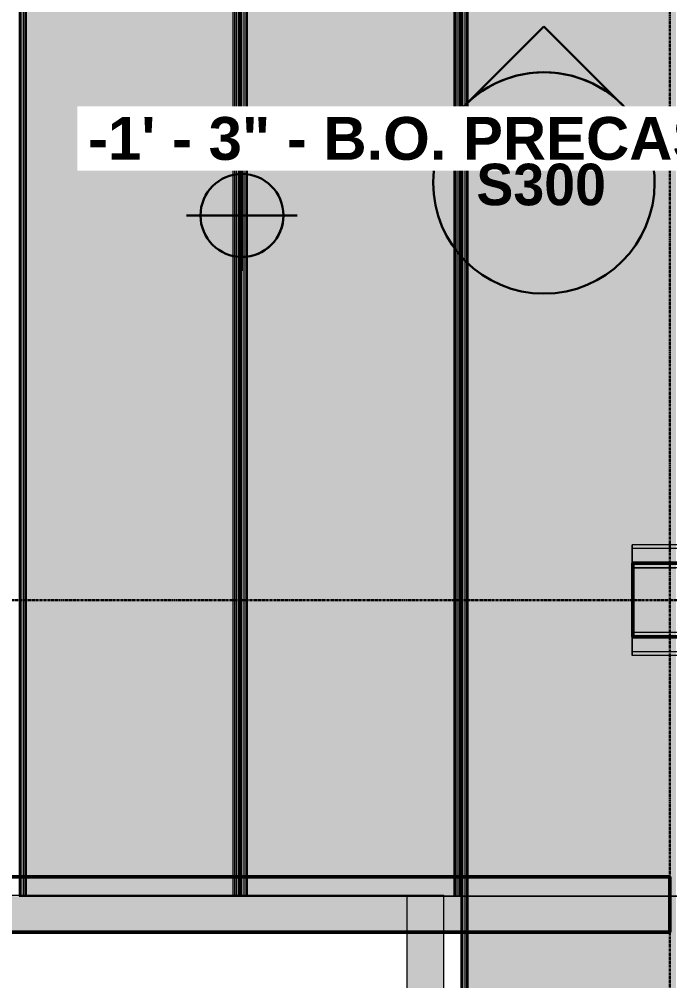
# Model space of a CAD drawing. Header units: inches. Extents: x -4126 to 627, y 9773 to 12338.
# Drawn here: x -3295.4 to -3154.3, y 11764.7 to 11973.1 of the extents above; entities that cross this region are included whole.
import ezdxf

# ---------------------------------------------------------------- set-up
doc = ezdxf.new("R2010")
doc.units = ezdxf.units.IN
doc.header["$MEASUREMENT"] = 0
doc.linetypes.add('Grid Line 1_2_', pattern=[0.8749999999999999, 0.4999999999999999, -0.125, 0.125, -0.125])
for name, color, linetype, lineweight in [('A-WALL', 113, 'Continuous', 13), ('G-ANNO-DIMS', 111, 'Continuous', 9), ('G-ANNO-SYMB', 111, 'Continuous', 30), ('S-BEAM', 12, 'Continuous', 9), ('S-COLS', 52, 'Continuous', 9), ('S-FNDN', 32, 'Continuous', 13), ('S-GRID', 1, 'Continuous', 9)]:
    doc.layers.add(name, color=color, linetype=linetype, lineweight=lineweight)
doc.styles.add('Arial_B', font='arialbd.ttf', dxfattribs={"height": 9.285714285714281})
doc.styles.add('Century Gothic_B', font='', dxfattribs={"height": 8.999999999999991})
doc.styles.get('Century Gothic_B').set_extended_font_data('Century Gothic', bold=True)

# ---------------------------------------------------------------- blocks, each defined once
blk = doc.blocks.new('034100 - Precast Structural Concrete - Column - Corbels - 16_x16_-1875306-FRAMING PLAN - 1ST FLOOR')
at = {"layer": 'S-COLS'}
for p, q in [((-8.905511811023567, 8.984251968503942), (-8.984251968503944, 8.984251968503912)), ((-8.984251968503944, 8.984251968503912), (-8.984251968503944, -7.015748031496063)), ((6.937007874015715, 8.984251968503942), (-8.905511811023567, 8.984251968503942)), ((7.01574803149605, 8.984251968503912), (6.937007874015715, 8.984251968503942)), ((7.01574803149605, -7.015748031496063), (7.01574803149605, 8.984251968503912)), ((-8.984251968503944, -7.015748031496063), (-8.905511811023569, -7.015748031496052)), ((-8.905511811023569, -7.015748031496052), (6.937007874015714, -7.015748031496052)), ((6.937007874015715, -7.015748031496052), (7.01574803149605, -7.015748031496063))]:
    blk.add_line(p, q, dxfattribs=at)
at = {"layer": 'S-COLS', "lineweight": 50}
for p, q in [((-8.984251968503944, -7.015748031496063), (-8.984251968503944, 8.984251968503912)), ((-8.984251968503944, 8.984251968503912), (-8.905511811023567, 8.984251968503942)), ((-8.905511811023567, 8.984251968503942), (6.937007874015715, 8.984251968503942)), ((6.937007874015715, 8.984251968503942), (7.01574803149605, 8.984251968503912)), ((7.01574803149605, 8.984251968503912), (7.01574803149605, -7.015748031496063)), ((-8.905511811023569, -7.015748031496052), (-8.984251968503944, -7.015748031496063)), ((6.937007874015715, -7.015748031496052), (-8.905511811023567, -7.015748031496052)), ((7.01574803149605, -7.015748031496063), (6.937007874015715, -7.015748031496052))]:
    blk.add_line(p, q, dxfattribs=at)
blk = doc.blocks.new('034100 - Precast Structural Concrete - Inverted Tee - IT 24IT32 _11_F _ 11_B SHELF_-1982210-FRAMING PLAN - 1ST FLOOR')
at = {"layer": 'S-BEAM'}
for p, q in [((-167.6833665034083, 6.999999999999902), (-167.6833665034083, 11.9999999999999)), ((-167.6833665034083, 11.9999999999999), (-167.6833665034083, 11.2125984251967)), ((167.5590551181102, 11.9999999999999), (-167.6833665034083, 11.9999999999999)), ((167.5590551181102, 11.9999999999999), (-167.6833665034083, 11.9999999999999)), ((-167.6833665034083, 11.2125984251967), (-167.6833665034083, -11.21259842519694)), ((167.5590551181102, 11.2125984251967), (-167.6833665034083, 11.2125984251967)), ((-167.6833665034083, -7.000000000000107), (-167.6833665034083, 6.999999999999902)), ((-167.6833665034083, 6.999999999999902), (-167.557234432807, 6.999999999999902)), ((-167.557234432807, 6.999999999999902), (-167.6833665034083, 6.999999999999902)), ((-167.557234432807, 6.999999999999902), (-158.2038879761463, 6.999999999999902)), ((-151.5670769524918, 6.999999999999902), (-167.557234432807, 6.999999999999902)), ((-167.6833665034083, -12.00000000000011), (-167.6833665034083, -7.000000000000107)), ((-167.5621556926492, -7.000000000000107), (-167.6833665034083, -7.000000000000107)), ((-167.5621556926492, -7.000000000000107), (-167.6833665034083, -7.000000000000107)), ((-167.4883367950113, -7.000000000000107), (-167.5621556926492, -7.000000000000107)), ((-167.4883367950113, -7.000000000000107), (-167.5621556926492, -7.000000000000107)), ((-151.6408958501295, -7.000000000000107), (-167.4834155351689, -7.000000000000107)), ((-158.2038879761461, -7.000000000000107), (-167.4834155351689, -7.000000000000107)), ((-167.6833665034083, -11.21259842519694), (-167.6833665034083, -12.00000000000011)), ((167.5590551181102, -11.21259842519694), (-167.6833665034083, -11.21259842519694)), ((167.5590551181102, -12.00000000000011), (-167.6833665034083, -12.00000000000011)), ((167.5590551181102, -12.00000000000011), (-167.6833665034083, -12.00000000000011))]:
    blk.add_line(p, q, dxfattribs=at)
blk = doc.blocks.new('034100 - Precast Structural Concrete - Solid Plank - 12_-V15-FRAMING PLAN - 1ST FLOOR')
at = {"layer": 'S-BEAM'}
for p, q in [((4.000000000001621, 23.94094488189053), (294.0000000000099, 23.94094488189053)), ((294.0000000000099, 23.94094488189053), (298.0000000000124, 23.94094488189053)), ((298.0000000000124, 23.94094488189053), (298.1999999999363, 23.94094488189053)), ((298.1999999999363, 23.89961165502787), (298.1999999999363, 23.94094488189053))]:
    blk.add_line(p, q, dxfattribs=at)
blk = doc.blocks.new('034100 - Precast Structural Concrete - Solid Plank - 12_-V16-FRAMING PLAN - 1ST FLOOR')
at = {"layer": 'S-BEAM', "transparency": 33554483}
h = blk.add_hatch(color=256, dxfattribs=at)
h.paths.add_polyline_path([(297.9999999999966, 23.52425619278898), (297.9999999999966, 23.89961165502245), (293.9999999999967, 23.89961165502245), (293.9999999999967, 23.52425619278898)], flags=0)
h.paths.add_polyline_path([(3.999999999995509, 23.89961165502399), (0.1249999999978399, 23.89961165502416), (0.1249999999978399, 23.52425619279068), (3.999999999995509, 23.52425619279051)], flags=0)
for points in [[(293.9999999999967, 23.89961165502245), (3.999999999995509, 23.89961165502399), (3.999999999995509, 23.52425619279051), (293.9999999999967, 23.52425619278898)], [(293.9999999999967, 23.09448818897266), (3.999999999995509, 23.09448818897419), (3.999999999995509, 22.70078740157407), (293.9999999999967, 22.70078740157254)], [(297.9999999999966, 23.89961165502245), (297.9999999999966, 23.94094488188517), (293.9999999999967, 23.89961165502245)], [(297.9999999999966, 22.70078740157254), (297.9999999999966, 23.09448818897266), (293.9999999999967, 23.09448818897266), (293.9999999999967, 22.70078740157254)], [(298.1999999999269, 23.89961165502245), (297.9999999999966, 23.89961165502245), (297.9999999999966, 23.52425619278898), (298.1999999999269, 23.52425619278898)], [(298.1999999999271, 22.70078740157254), (298.1999999999271, 23.09448818897266), (297.9999999999966, 23.09448818897266), (297.9999999999966, 22.70078740157254)], [(293.9999999999964, -22.70078740157816), (3.999999999995168, -22.70078740157663), (3.999999999995168, -23.0944881889834), (293.9999999999964, -23.09448818898494)], [(297.9999999999963, -22.70078740157816), (293.9999999999964, -22.70078740157816), (293.9999999999964, -23.09448818898494), (297.9999999999963, -23.09448818898494)], [(298.1999999999267, -23.09448818898494), (298.1999999999267, -22.70078740157816), (297.9999999999963, -22.70078740157816), (297.9999999999963, -23.09448818898494)], [(293.9999999999964, -23.5242561927987), (3.999999999995168, -23.52425619279716), (3.999999999995168, -23.89961165503336), (293.9999999999964, -23.8996116550349)], [(293.9999999999964, -23.94094488189625), (293.9999999999964, -23.8996116550349), (136.0959149829532, -23.9409448818954)], [(298.1999999999267, -23.5242561927987), (297.9999999999963, -23.5242561927987), (297.9999999999963, -23.8996116550349), (298.1999999999267, -23.8996116550349)]]:
    blk.add_hatch(color=256, dxfattribs=at).paths.add_polyline_path(points, flags=0)
h = blk.add_hatch(color=256, dxfattribs=at)
h.paths.add_polyline_path([(293.9999999999967, 23.09448818897266), (293.9999999999967, 23.52425619278898), (3.999999999995509, 23.52425619279051), (3.999999999995509, 23.09448818897419), (222.2068617944019, 23.09448818897317)], flags=0)
h.paths.add_polyline_path([(293.9999999999964, -23.09448818898494), (3.999999999995168, -23.0944881889834), (3.999999999995168, -23.52425619279716), (293.9999999999964, -23.5242561927987)], flags=0)
h.paths.add_polyline_path([(293.9999999999964, -22.70078740157816), (293.9999999999967, 22.70078740157254), (3.999999999995509, 22.70078740157407), (3.999999999995168, -22.70078740157663), (136.0959149829532, -22.70078740157731)], flags=0)
h = blk.add_hatch(color=256, dxfattribs=at)
h.paths.add_polyline_path([(297.9999999999966, 23.09448818897266), (297.9999999999966, 23.52425619278898), (293.9999999999967, 23.52425619278898), (293.9999999999967, 23.09448818897266)], flags=0)
h.paths.add_polyline_path([(297.9999999999963, -23.09448818898494), (293.9999999999964, -23.09448818898494), (293.9999999999964, -23.5242561927987), (297.9999999999963, -23.5242561927987)], flags=0)
h.paths.add_polyline_path([(297.9999999999963, -22.70078740157816), (297.9999999999966, 22.70078740157254), (293.9999999999967, 22.70078740157254), (293.9999999999964, -22.70078740157816)], flags=0)
h = blk.add_hatch(color=256, dxfattribs=at)
h.paths.add_polyline_path([(298.1999999999269, 9.853278904760542), (298.1999999999271, 22.70078740157254), (297.9999999999966, 22.70078740157254), (297.9999999999965, 9.853278904760542)], flags=0)
h.paths.add_polyline_path([(298.1999999999271, 23.52425619278898), (297.9999999999966, 23.52425619278898), (297.9999999999966, 23.09448818897266), (298.1999999999271, 23.09448818897266)], flags=0)
h = blk.add_hatch(color=256, dxfattribs=at)
h.paths.add_polyline_path([(297.9999999999963, -23.5242561927987), (293.9999999999964, -23.5242561927987), (293.9999999999964, -23.8996116550349), (297.9999999999963, -23.8996116550349)], flags=0)
h.paths.add_polyline_path([(3.999999999995168, -23.52425619279716), (0.1249999999974989, -23.52425619279699), (0.1249999999974989, -23.89961165503319), (3.999999999995168, -23.89961165503336)], flags=0)
at = {"layer": 'S-BEAM'}
for p, q in [((4.000000000001141, 23.94094488189053), (294.0000000000105, 23.94094488189053)), ((4.000000000001083, 23.89961165502816), (294.0000000000105, 23.89961165502788)), ((4.000000000001125, 23.76377952756019), (294.0000000000105, 23.76377952756019)), ((4.000000000001125, 23.76377952755978), (294.0000000000105, 23.76377952756018)), ((4.000000000001265, 23.52425619279437), (294.0000000000105, 23.52425619279274)), ((4.000000000001349, 23.0944881889779), (294.0000000000105, 23.0944881889779)), ((4.000000000001349, 23.09448818897663), (294.0000000000105, 23.09448818897788)), ((294.0000000000105, 23.94094488189053), (298.0000000000132, 23.94094488189053)), ((294.0000000000105, 23.89961165502788), (298.0000000000132, 23.89961165502787)), ((294.0000000000105, 23.76377952756019), (298.0000000000132, 23.76377952756019)), ((294.0000000000105, 23.76377952756018), (298.0000000000132, 23.76377952756019)), ((294.0000000000105, 23.52425619279274), (298.1999999999363, 23.52425619279272)), ((294.0000000000105, 23.0944881889779), (298.0000000000132, 23.0944881889779)), ((294.0000000000105, 23.09448818897788), (298.0000000000132, 23.0944881889779)), ((298.0000000000132, 23.94094488189053), (298.1999999999363, 23.94094488189053)), ((298.0000000000132, 23.89961165502787), (298.1999999999363, 23.89961165502787)), ((298.0000000000132, 23.76377952756019), (298.1999999999363, 23.76377952756019)), ((298.0000000000132, 23.76377952756019), (298.1999999999363, 23.76377952756019)), ((298.0000000000132, 23.0944881889779), (298.1999999999363, 23.0944881889779)), ((298.0000000000132, 23.0944881889779), (298.1999999999363, 23.0944881889779)), ((298.1999999999363, 23.89961165502787), (298.1999999999363, 23.94094488189053)), ((298.1999999999363, 23.52425619279272), (298.1999999999363, 23.89961165502787)), ((298.1999999999363, 23.89961165502623), (298.1999999999363, 23.76377952756019)), ((298.1999999999363, 23.76377952756019), (298.1999999999363, 23.52425619279277)), ((298.1999999999363, -23.52425619279333), (298.1999999999363, 23.52425619279272)), ((298.1999999999363, 23.52425619279277), (298.1999999999364, 22.7007874015763)), ((298.1999999999364, 22.7007874015763), (298.1999999999364, 23.0944881889779)), ((298.1999999999364, 23.0944881889779), (298.1999999999364, 22.70078740157633)), ((4.000000000001349, 22.70078740157798), (294.0000000000105, 22.70078740157632)), ((4.000000000001332, 22.4015748031509), (294.0000000000105, 22.4015748031509)), ((294.0000000000105, 22.70078740157632), (298.0000000000132, 22.7007874015763)), ((294.0000000000105, 22.4015748031509), (298.0000000000132, 22.4015748031509)), ((298.0000000000132, 22.7007874015763), (298.1999999999363, 22.7007874015763)), ((298.0000000000132, 22.4015748031509), (298.1999999999363, 22.4015748031509)), ((298.1999999999364, 22.70078740157633), (298.1999999999364, 22.4015748031509)), ((298.1999999999364, 22.4015748031509), (298.1999999999364, -22.4015748031509)), ((4.000000000001167, -22.40157480314963), (294.0000000000098, -22.40157480315088)), ((4.0000000000012, -22.7007874015757), (294.0000000000098, -22.7007874015761)), ((294.0000000000098, -22.40157480315088), (298.0000000000124, -22.4015748031509)), ((294.0000000000098, -22.7007874015761), (298.0000000000124, -22.7007874015761)), ((298.0000000000124, -22.4015748031509), (298.1999999999363, -22.4015748031509)), ((298.0000000000124, -22.7007874015761), (298.1999999999363, -22.7007874015761)), ((298.1999999999364, -22.4015748031509), (298.1999999999364, -22.70078740157442)), ((298.1999999999364, -22.70078740157442), (298.1999999999364, -23.09448818897777)), ((298.1999999999364, -23.09448818897777), (298.1999999999364, -22.7007874015761)), ((298.1999999999364, -22.7007874015761), (298.1999999999363, -23.52425619279167)), ((4.000000000001349, -23.09448818897777), (294.0000000000098, -23.09448818897777)), ((4.000000000001349, -23.09448818897945), (294.0000000000098, -23.09448818897779)), ((294.0000000000098, -23.52425619279333), (4.000000000001392, -23.52425619279333)), ((294.0000000000098, -23.76377952756006), (4.000000000001264, -23.76377952756006)), ((4.000000000001291, -23.76377952756006), (294.0000000000098, -23.76377952756006)), ((4.000000000001397, -23.89961165502951), (294.0000000000098, -23.89961165502787)), ((4.000000000001307, -23.94094488189078), (294.0000000000098, -23.94094488189049)), ((294.0000000000098, -23.09448818897777), (298.0000000000124, -23.09448818897777)), ((294.0000000000098, -23.09448818897779), (298.0000000000124, -23.09448818897777)), ((298.1999999999363, -23.52425619279333), (294.0000000000098, -23.52425619279333)), ((298.0000000000123, -23.76377952756006), (294.0000000000098, -23.76377952756006)), ((294.0000000000098, -23.76377952756006), (298.0000000000123, -23.76377952756006)), ((294.0000000000098, -23.89961165502787), (298.0000000000123, -23.89961165502785)), ((294.0000000000098, -23.94094488189049), (298.0000000000123, -23.94094488189048)), ((298.0000000000124, -23.09448818897777), (298.1999999999363, -23.09448818897777)), ((298.0000000000124, -23.09448818897777), (298.1999999999363, -23.09448818897777)), ((298.1999999999363, -23.76377952756006), (298.0000000000123, -23.76377952756006)), ((298.0000000000123, -23.76377952756006), (298.1999999999363, -23.76377952756006)), ((298.0000000000123, -23.89961165502785), (298.1999999999363, -23.89961165502785)), ((298.0000000000123, -23.94094488189048), (298.1999999999363, -23.94094488189048)), ((298.1999999999363, -23.52425619279343), (298.1999999999363, -23.76377952756006)), ((298.1999999999363, -23.89961165502785), (298.1999999999363, -23.52425619279333)), ((298.1999999999363, -23.76377952756006), (298.1999999999363, -23.89961165502748)), ((298.1999999999363, -23.94094488189048), (298.1999999999363, -23.89961165502785))]:
    blk.add_line(p, q, dxfattribs=at)
blk = doc.blocks.new('034100 - Precast Structural Concrete - Solid Plank - 12_-V17-FRAMING PLAN - 1ST FLOOR')
at = {"layer": 'S-BEAM', "transparency": 33554483}
h = blk.add_hatch(color=256, dxfattribs=at)
h.paths.add_polyline_path([(298.1999999999269, 23.52425619278898), (298.1999999999269, 23.89961165502245), (293.9999999999969, 23.89961165502245), (293.9999999999969, 23.52425619278898)], flags=0)
h.paths.add_polyline_path([(3.999999999995679, 23.89961165502399), (0.1249999999980105, 23.89961165502416), (0.1249999999980105, 23.52425619279068), (3.999999999995679, 23.52425619279051)], flags=0)
for points in [[(293.9999999999969, 23.52425619278898), (293.9999999999969, 23.89961165502245), (3.999999999995679, 23.89961165502399), (3.999999999995679, 23.52425619279051), (222.2068617944021, 23.52425619278949)], [(293.9999999999969, 23.09448818897249), (3.999999999995679, 23.09448818897402), (3.999999999995679, 22.70078740157407), (293.9999999999969, 22.70078740157254)], [(293.9999999999969, 23.89961165502245), (293.9999999999969, 23.94094488188517), (222.2068617944021, 23.89961165502296)], [(298.1999999999269, 23.89961165502245), (298.1999999999269, 23.94094488188517), (293.9999999999969, 23.89961165502245)], [(298.1999999999272, 23.09448818897249), (293.9999999999969, 23.09448818897249), (293.9999999999969, 22.70078740157254), (298.1999999999272, 22.70078740157254)], [(293.9999999999967, -22.70078740157834), (3.999999999995509, -22.7007874015768), (3.999999999995509, -23.0944881889834), (293.9999999999967, -23.09448818898494)], [(297.9999999999966, -22.70078740157834), (293.9999999999967, -22.70078740157834), (293.9999999999967, -23.09448818898494), (297.9999999999966, -23.09448818898494)], [(298.1999999999271, -23.09448818898494), (298.1999999999271, -22.70078740157834), (297.9999999999966, -22.70078740157834), (297.9999999999966, -23.09448818898494)], [(293.9999999999967, -23.52425619279887), (3.999999999995509, -23.52425619279733), (3.999999999995509, -23.89961165503354), (293.9999999999967, -23.89961165503507)], [(298.1999999999271, -23.52425619279887), (297.9999999999966, -23.52425619279887), (297.9999999999966, -23.89961165503507), (298.1999999999271, -23.89961165503507)]]:
    blk.add_hatch(color=256, dxfattribs=at).paths.add_polyline_path(points, flags=0)
h = blk.add_hatch(color=256, dxfattribs=at)
h.paths.add_polyline_path([(293.9999999999967, -23.09448818898494), (3.999999999995509, -23.0944881889834), (3.999999999995509, -23.52425619279733), (293.9999999999967, -23.52425619279887)], flags=0)
h.paths.add_polyline_path([(293.9999999999967, -22.70078740157834), (293.9999999999969, 22.70078740157254), (3.999999999995679, 22.70078740157407), (3.999999999995509, -22.7007874015768), (222.2068617944019, -22.70078740157782)], flags=0)
h.paths.add_polyline_path([(293.9999999999969, 23.09448818897249), (293.9999999999969, 23.52425619278898), (3.999999999995679, 23.52425619279051), (3.999999999995679, 23.09448818897402), (222.2068617944021, 23.094488188973)], flags=0)
h = blk.add_hatch(color=256, dxfattribs=at)
h.paths.add_polyline_path([(298.1999999999272, 23.52425619278898), (293.9999999999969, 23.52425619278898), (293.9999999999969, 23.09448818897249), (298.1999999999272, 23.09448818897249)], flags=0)
h.paths.add_polyline_path([(298.1999999999272, 22.70078740157254), (293.9999999999969, 22.70078740157254), (293.9999999999967, -22.70078740157834), (297.9999999999966, -22.70078740157834), (297.9999999999968, 20.22440944884891), (298.1999999999272, 20.22440944884891)], flags=0)
h.paths.add_polyline_path([(297.9999999999966, -23.52425619279887), (297.9999999999966, -23.09448818898494), (293.9999999999967, -23.09448818898494), (293.9999999999967, -23.52425619279887)], flags=0)
h = blk.add_hatch(color=256, dxfattribs=at)
h.paths.add_polyline_path([(297.9999999999966, -23.52425619279887), (293.9999999999967, -23.52425619279887), (293.9999999999967, -23.89961165503507), (297.9999999999966, -23.89961165503507)], flags=0)
h.paths.add_polyline_path([(3.999999999995509, -23.52425619279733), (0.1249999999978399, -23.52425619279716), (0.1249999999978399, -23.89961165503336), (3.999999999995509, -23.89961165503354)], flags=0)
at = {"layer": 'S-BEAM'}
for p, q in [((4.00000000000081, 23.94094488189053), (294.0000000000109, 23.94094488189053)), ((4.000000000000784, 23.89961165502816), (294.0000000000109, 23.89961165502788)), ((4.000000000000827, 23.76377952756019), (294.0000000000109, 23.76377952756019)), ((4.000000000000827, 23.76377952755978), (294.0000000000109, 23.76377952756018)), ((4.000000000000784, 23.52425619279437), (294.0000000000109, 23.52425619279274)), ((4.000000000000852, 23.0944881889779), (294.0000000000108, 23.0944881889779)), ((4.000000000000852, 23.09448818897663), (294.0000000000108, 23.09448818897788)), ((294.0000000000109, 23.94094488189053), (298.1999999999363, 23.94094488189053)), ((294.0000000000109, 23.89961165502788), (298.1999999999363, 23.89961165502787)), ((294.0000000000109, 23.76377952756019), (298.1999999999363, 23.76377952756019)), ((294.0000000000109, 23.76377952756018), (298.1999999999363, 23.76377952756019)), ((294.0000000000109, 23.52425619279274), (298.1999999999363, 23.52425619279272)), ((294.0000000000108, 23.0944881889779), (298.1999999999363, 23.0944881889779)), ((294.0000000000108, 23.09448818897788), (298.1999999999363, 23.0944881889779)), ((298.1999999999363, 23.89961165502787), (298.1999999999363, 23.94094488189053)), ((298.1999999999363, 23.52425619279272), (298.1999999999363, 23.89961165502787)), ((298.1999999999363, 23.89961165502623), (298.1999999999363, 23.76377952756019)), ((298.1999999999363, 23.76377952756019), (298.1999999999363, 23.52425619279277)), ((298.1999999999363, -23.52425619279333), (298.1999999999363, 23.52425619279272)), ((298.1999999999363, 23.52425619279277), (298.1999999999364, 22.7007874015763)), ((298.1999999999364, 22.7007874015763), (298.1999999999364, 23.0944881889779)), ((298.1999999999364, 23.0944881889779), (298.1999999999364, 22.70078740157633)), ((4.000000000000869, 22.70078740157798), (294.0000000000108, 22.70078740157632)), ((4.000000000000869, 22.4015748031509), (294.0000000000108, 22.4015748031509)), ((294.0000000000108, 22.70078740157632), (298.1999999999363, 22.7007874015763)), ((294.0000000000108, 22.4015748031509), (298.1999999999363, 22.4015748031509)), ((298.1999999999364, 22.70078740157633), (298.1999999999364, 22.4015748031509)), ((298.1999999999364, 22.4015748031509), (298.1999999999364, 12.22440944885231)), ((298.1999999999364, 12.22440944885231), (298.1999999999364, -22.4015748031509)), ((4.000000000000852, -22.40157480314963), (294.0000000000103, -22.40157480315088)), ((4.000000000000869, -22.7007874015757), (294.0000000000103, -22.7007874015761)), ((294.0000000000103, -22.40157480315088), (298.0000000000131, -22.4015748031509)), ((294.0000000000103, -22.7007874015761), (298.0000000000131, -22.7007874015761)), ((298.0000000000131, -22.4015748031509), (298.1999999999363, -22.4015748031509)), ((298.0000000000131, -22.7007874015761), (298.1999999999363, -22.7007874015761)), ((298.1999999999364, -22.4015748031509), (298.1999999999364, -22.70078740157442)), ((298.1999999999364, -22.70078740157442), (298.1999999999364, -23.09448818897777)), ((298.1999999999364, -23.09448818897777), (298.1999999999364, -22.7007874015761)), ((298.1999999999364, -22.7007874015761), (298.1999999999363, -23.52425619279167)), ((4.000000000000852, -23.09448818897777), (294.0000000000103, -23.09448818897777)), ((4.000000000000852, -23.09448818897945), (294.0000000000103, -23.09448818897779)), ((294.0000000000103, -23.52425619279333), (4.000000000000923, -23.52425619279333)), ((294.0000000000103, -23.76377952756006), (4.000000000000795, -23.76377952756006)), ((4.00000000000081, -23.76377952756006), (294.0000000000103, -23.76377952756006)), ((4.000000000000933, -23.89961165502951), (294.0000000000103, -23.89961165502787)), ((4.000000000000827, -23.94094488189078), (294.0000000000103, -23.94094488189049)), ((294.0000000000103, -23.09448818897777), (298.0000000000131, -23.09448818897777)), ((294.0000000000103, -23.09448818897779), (298.0000000000131, -23.09448818897777)), ((298.1999999999363, -23.52425619279333), (294.0000000000103, -23.52425619279333)), ((298.0000000000131, -23.76377952756006), (294.0000000000103, -23.76377952756006)), ((294.0000000000103, -23.76377952756006), (298.0000000000131, -23.76377952756006)), ((294.0000000000103, -23.89961165502787), (298.0000000000131, -23.89961165502785)), ((294.0000000000103, -23.94094488189049), (298.0000000000131, -23.94094488189048)), ((298.0000000000131, -23.09448818897777), (298.1999999999363, -23.09448818897777)), ((298.0000000000131, -23.09448818897777), (298.1999999999363, -23.09448818897777)), ((298.1999999999363, -23.76377952756006), (298.0000000000131, -23.76377952756006)), ((298.0000000000131, -23.76377952756006), (298.1999999999363, -23.76377952756006)), ((298.0000000000131, -23.89961165502785), (298.1999999999363, -23.89961165502785)), ((298.0000000000131, -23.94094488189048), (298.1999999999363, -23.94094488189048)), ((298.1999999999363, -23.52425619279343), (298.1999999999363, -23.76377952756006)), ((298.1999999999363, -23.89961165502785), (298.1999999999363, -23.52425619279333)), ((298.1999999999363, -23.76377952756006), (298.1999999999363, -23.89961165502748)), ((298.1999999999363, -23.94094488189048), (298.1999999999363, -23.89961165502785))]:
    blk.add_line(p, q, dxfattribs=at)
blk = doc.blocks.new('034100 - Precast Structural Concrete - Solid Plank - 12_-V18-FRAMING PLAN - 1ST FLOOR')
at = {"layer": 'S-BEAM', "transparency": 33554483}
h = blk.add_hatch(color=256, dxfattribs=at)
h.paths.add_polyline_path([(298.1999999999276, 23.52425619278881), (245.9999999999971, 23.52425619278915), (245.9999999999971, 23.09448818897266), (298.1999999999276, 23.09448818897232)], flags=0)
h.paths.add_polyline_path([(298.1999999999276, 22.70078740157237), (245.9999999999971, 22.70078740157271), (245.9999999999969, 13.22130887431052), (221.9999999999955, 13.22130887431086), (221.9999999999957, 22.70078740157288), (3.999999999996021, 22.7007874015739), (3.999999999995679, -22.7007874015768), (293.9999999999969, -22.70078740157834), (293.9999999999972, 21.34251968506913), (298.1999999999276, 21.34251968506913)], flags=0)
h.paths.add_polyline_path([(293.9999999999969, -23.09448818898511), (3.999999999995679, -23.09448818898357), (3.999999999995679, -23.52425619279751), (293.9999999999969, -23.52425619279904)], flags=0)
h.paths.add_polyline_path([(221.9999999999957, 23.09448818897283), (221.9999999999957, 23.52425619278932), (3.999999999996021, 23.52425619279034), (3.999999999996021, 23.09448818897385), (136.095914982954, 23.09448818897317)], flags=0)
h = blk.add_hatch(color=256, dxfattribs=at)
h.paths.add_polyline_path([(245.9999999999971, 23.52425619278915), (241.9999999999997, 23.52425619278915), (241.9999999999997, 23.09448818897266), (245.9999999999971, 23.09448818897266)], flags=0)
h.paths.add_polyline_path([(245.9999999999971, 21.34251968506947), (245.9999999999971, 22.70078740157271), (241.9999999999997, 22.70078740157271), (241.9999999999995, 13.34251968506959), (225.9999999999996, 13.34251968506959), (225.9999999999997, 22.70078740157271), (221.9999999999957, 22.70078740157288), (221.9999999999955, 13.22130887431086), (245.9999999999969, 13.22130887431052)], flags=0)
h.paths.add_polyline_path([(225.9999999999997, 23.09448818897266), (225.9999999999997, 23.52425619278915), (221.9999999999957, 23.52425619278932), (221.9999999999957, 23.09448818897283), (222.7874015747988, 23.09448818897283)], flags=0)
h = blk.add_hatch(color=256, dxfattribs=at)
h.paths.add_polyline_path([(241.9999999999997, 21.34251968506947), (241.9999999999997, 22.70078740157271), (225.9999999999997, 22.70078740157271), (225.9999999999996, 13.34251968506959), (241.9999999999995, 13.34251968506959), (241.9999999999995, 13.42125984255006)], flags=0)
h.paths.add_polyline_path([(241.9999999999997, 23.52425619278915), (225.9999999999997, 23.52425619278915), (225.9999999999997, 23.09448818897266), (241.9999999999997, 23.09448818897266)], flags=0)
h = blk.add_hatch(color=256, dxfattribs=at)
h.paths.add_polyline_path([(298.1999999999272, -23.52425619279904), (298.1999999999272, -23.09448818898511), (293.9999999999969, -23.09448818898511), (293.9999999999969, -23.52425619279904)], flags=0)
h.paths.add_polyline_path([(298.1999999999276, 21.34251968506913), (293.9999999999972, 21.34251968506913), (293.9999999999969, -22.70078740157834), (298.1999999999272, -22.70078740157834), (298.1999999999272, -18.37643953284561)], flags=0)
for points in [[(293.9999999999969, -22.70078740157834), (3.999999999995679, -22.7007874015768), (3.999999999995679, -23.09448818898357), (293.9999999999969, -23.09448818898511)], [(298.1999999999272, -23.09448818898511), (298.1999999999272, -22.70078740157834), (293.9999999999969, -22.70078740157834), (293.9999999999969, -23.09448818898511)], [(293.9999999999969, -23.52425619279904), (3.999999999995679, -23.52425619279751), (3.999999999995679, -23.89961165503371), (293.9999999999969, -23.89961165503524)], [(293.9999999999969, -23.94094488189642), (293.9999999999969, -23.89961165503524), (222.2068617944021, -23.94094488189591)]]:
    blk.add_hatch(color=256, dxfattribs=at).paths.add_polyline_path(points, flags=0)
h = blk.add_hatch(color=256, dxfattribs=at)
h.paths.add_polyline_path([(298.1999999999269, -23.52425619279904), (293.9999999999969, -23.52425619279904), (293.9999999999969, -23.89961165503524), (298.1999999999269, -23.89961165503524)], flags=0)
h.paths.add_polyline_path([(3.999999999995679, -23.52425619279751), (0.1249999999980105, -23.52425619279733), (0.1249999999980105, -23.89961165503354), (3.999999999995679, -23.89961165503371)], flags=0)
h = blk.add_hatch(color=256, dxfattribs=at)
h.paths.add_polyline_path([(298.1999999999269, -23.94094488189642), (298.1999999999269, -23.89961165503524), (293.9999999999969, -23.94094488189642)], flags=0)
h.paths.add_polyline_path([(3.999999999995679, -23.94094488189489), (3.999999999995679, -23.89961165503371), (0.6789038829866739, -23.94094488189472)], flags=0)
at = {"layer": 'S-BEAM'}
for p, q in [((298.1999999999363, 21.34251968507311), (298.1999999999363, 23.52425619279272)), ((298.1999999999364, 22.4015748031509), (298.1999999999364, 21.34251968507319)), ((298.1999999999363, -23.52425619279333), (298.1999999999363, 21.34251968507311)), ((298.1999999999364, 21.34251968507319), (298.1999999999364, -22.4015748031509)), ((4.000000000000537, -22.40157480314963), (294.0000000000108, -22.40157480315088)), ((4.000000000000554, -22.7007874015757), (294.0000000000108, -22.7007874015761)), ((294.0000000000108, -22.40157480315088), (298.1999999999363, -22.4015748031509)), ((294.0000000000108, -22.7007874015761), (298.1999999999363, -22.7007874015761)), ((298.1999999999364, -22.4015748031509), (298.1999999999364, -22.70078740157266)), ((298.1999999999364, -22.70078740157442), (298.1999999999364, -23.09448818897777)), ((298.1999999999364, -23.09448818897777), (298.1999999999364, -22.7007874015761)), ((298.1999999999364, -22.7007874015761), (298.1999999999363, -23.52425619278991)), ((4.000000000000537, -23.09448818897777), (294.0000000000108, -23.09448818897777)), ((4.000000000000537, -23.09448818897945), (294.0000000000108, -23.09448818897779)), ((294.0000000000108, -23.52425619279333), (4.000000000000582, -23.52425619279333)), ((294.0000000000108, -23.76377952756006), (4.000000000000496, -23.76377952756006)), ((4.000000000000512, -23.76377952756006), (294.0000000000108, -23.76377952756006)), ((4.000000000000603, -23.89961165502951), (294.0000000000108, -23.89961165502787)), ((4.000000000000479, -23.94094488189078), (294.0000000000108, -23.94094488189049)), ((294.0000000000108, -23.09448818897777), (298.1999999999363, -23.09448818897777)), ((294.0000000000108, -23.09448818897779), (298.1999999999363, -23.09448818897777)), ((298.1999999999363, -23.52425619279333), (294.0000000000108, -23.52425619279333)), ((298.1999999999363, -23.76377952756006), (294.0000000000108, -23.76377952756006)), ((294.0000000000108, -23.76377952756006), (298.1999999999363, -23.76377952756006)), ((294.0000000000108, -23.89961165502787), (298.1999999999363, -23.89961165502785)), ((294.0000000000108, -23.94094488189049), (298.1999999999363, -23.94094488189048)), ((298.1999999999363, -23.52425619279343), (298.1999999999363, -23.76377952756006)), ((298.1999999999363, -23.89961165502785), (298.1999999999363, -23.52425619279333)), ((298.1999999999363, -23.76377952756006), (298.1999999999363, -23.89961165502428)), ((298.1999999999363, -23.94094488189048), (298.1999999999363, -23.89961165502785))]:
    blk.add_line(p, q, dxfattribs=at)
blk = doc.blocks.new('034100 - Precast Structural Concrete - Solid Plank - 12_-1875445-FRAMING PLAN - 1ST FLOOR')
at = {"layer": 'S-BEAM', "transparency": 33554483}
h = blk.add_hatch(color=256, dxfattribs=at)
h.paths.add_polyline_path([(239.8000000000617, -22.70078740157782), (239.8000000000624, 21.35826771655172), (235.8000000000621, 21.35826771655172), (235.8000000000621, 22.70078740157066), (-8.867573342286049e-12, 22.7007874015693), (-8.867573342286049e-12, 21.34251968506606), (7.800000000068279, 21.34251968506589), (7.800000000067597, -22.70078740157407), (226.8000000000636, -22.70078740157765), (226.8000000000643, 21.34251968506112), (238.8000000000665, 21.34251968506095), (238.8000000000659, -22.70078740157782)], flags=0)
h.paths.add_polyline_path([(239.8000000000615, -23.09448818898698), (238.8000000000657, -23.09448818898698), (238.8000000000657, -23.52425619280092), (239.8000000000615, -23.52425619280092)], flags=0)
h.paths.add_polyline_path([(235.8000000000621, 23.09448818897266), (235.8000000000621, 23.52425619278915), (-8.867573342286049e-12, 23.52425619278574), (-8.867573342286049e-12, 23.09448818896925), (182.3397022288108, 23.09448818897351)], flags=0)
h.paths.add_polyline_path([(226.8000000000635, -23.52425619280075), (226.8000000000635, -23.09448818898681), (7.800000000067427, -23.09448818898323), (7.800000000067427, -23.52425619280228), (182.33970222881, -23.52425619280006)], flags=0)
h = blk.add_hatch(color=256, dxfattribs=at)
h.paths.add_polyline_path([(238.8000000000657, -23.09448818898698), (226.8000000000635, -23.09448818898681), (226.8000000000635, -23.52425619280075), (238.8000000000657, -23.52425619280092)], flags=0)
h.paths.add_polyline_path([(238.8000000000659, -22.70078740157782), (238.8000000000665, 21.34251968506095), (226.8000000000643, 21.34251968506112), (226.8000000000636, -22.70078740157765)], flags=0)
h.paths.add_polyline_path([(7.800000000067597, -18.37643953284885), (7.800000000068279, 21.34251968506589), (-8.867573342286049e-12, 21.34251968506606), (-9.549694368615745e-12, -22.7007874015814), (7.800000000067597, -22.70078740157407)], flags=0)
h.paths.add_polyline_path([(7.800000000067427, -23.52425619280228), (7.800000000067427, -23.09448818898323), (-9.720224625198169e-12, -23.09448818898818), (-9.720224625198169e-12, -23.52425619280211), (6.885906094236019, -23.52425619280228)], flags=0)
h = blk.add_hatch(color=256, dxfattribs=at)
h.paths.add_polyline_path([(238.8000000000657, -23.09448818898698), (238.8000000000659, -22.70078740157782), (226.8000000000636, -22.70078740157765), (226.8000000000635, -23.09448818898681)], flags=0)
h.paths.add_polyline_path([(7.800000000067427, -23.09448818898323), (7.800000000067597, -22.70078740157407), (-9.549694368615745e-12, -22.7007874015814), (-9.720224625198169e-12, -23.09448818898818), (6.894661978863836, -23.09448818898323)], flags=0)
h = blk.add_hatch(color=256, dxfattribs=at)
h.paths.add_polyline_path([(239.8000000000615, -23.09448818898698), (239.8000000000617, -22.70078740157782), (238.8000000000659, -22.70078740157782), (238.8000000000657, -23.09448818898698)], flags=0)
h.paths.add_polyline_path([(226.8000000000635, -23.09448818898681), (226.8000000000636, -22.70078740157765), (7.800000000067597, -22.70078740157407), (7.800000000067427, -23.09448818898323), (182.33970222881, -23.09448818898613)], flags=0)
h = blk.add_hatch(color=256, dxfattribs=at)
h.paths.add_polyline_path([(238.8000000000657, -23.52425619280092), (226.8000000000635, -23.52425619280075), (226.8000000000635, -23.89961165503695), (238.8000000000657, -23.89961165503712)], flags=0)
h.paths.add_polyline_path([(7.800000000067427, -23.89961165503336), (7.800000000067427, -23.52425619280228), (-1.006128513836302e-11, -23.52425619280211), (-1.006128513836302e-11, -23.89961165503831), (6.878258784309252, -23.89961165503336)], flags=0)
h = blk.add_hatch(color=256, dxfattribs=at)
h.paths.add_polyline_path([(239.8000000000615, -23.89961165503712), (239.8000000000615, -23.52425619280092), (238.8000000000657, -23.52425619280092), (238.8000000000657, -23.89961165503712)], flags=0)
h.paths.add_polyline_path([(226.8000000000635, -23.89961165503695), (226.8000000000635, -23.52425619280075), (7.800000000067427, -23.52425619280228), (7.800000000067427, -23.89961165503336), (182.33970222881, -23.89961165503626)], flags=0)
at = {"layer": 'S-BEAM'}
for p, q in [((9.968995030515694e-14, 23.52425619279272), (9.968995030515694e-14, 21.34251968506959)), ((2.22993336036065e-13, 21.34251968506966), (2.22993336036065e-13, 22.4015748031509)), ((2.22993336036065e-13, -22.4015748031509), (2.22993336036065e-13, 21.34251968506966)), ((9.968995030515694e-14, 21.34251968506959), (9.968995030515694e-14, -23.52425619279333)), ((2.215958388224614e-13, -22.70078740157618), (2.22993336036065e-13, -22.4015748031509)), ((1.70530256582424e-13, -22.40157480314961), (7.800000000076217, -22.40157480314966)), ((1.329443965941373e-13, -23.52425619279343), (2.027664026812615e-13, -22.7007874015761)), ((2.027664026812615e-13, -22.7007874015761), (2.068117893522234e-13, -23.09448818897777)), ((2.197570266992991e-13, -23.09448818897777), (2.215958388224531e-13, -22.70078740157794)), ((1.70530256582424e-13, -22.7007874015757), (7.800000000076057, -22.70078740157571)), ((7.800000000076217, -22.40157480314966), (226.8000000000746, -22.40157480315083)), ((7.800000000076057, -22.70078740157571), (226.8000000000746, -22.70078740157608)), ((1.70530256582424e-13, -23.09448818897777), (7.800000000076057, -23.09448818897777)), ((1.70530256582424e-13, -23.09448818897948), (7.800000000076057, -23.09448818897942)), ((9.968995030515694e-14, -23.52425619279333), (1.029262596418455e-13, -23.89961165502785)), ((1.126351876520949e-13, -23.76377952756006), (1.329443965938387e-13, -23.52425619279695)), ((7.800000000075953, -23.52425619279333), (8.526512829121201e-14, -23.52425619279333)), ((1.077807236469989e-13, -23.8996116550278), (1.077807236469989e-13, -23.76377952756006)), ((7.800000000075996, -23.76377952756006), (1.27897692436818e-13, -23.76377952756006)), ((1.27897692436818e-13, -23.76377952756006), (7.800000000076015, -23.76377952756006)), ((1.029262596418455e-13, -23.89961165502785), (1.077807236469989e-13, -23.94094488189048)), ((8.526512829121201e-14, -23.89961165502953), (7.800000000075975, -23.89961165502947)), ((1.27897692436818e-13, -23.94094488189078), (7.800000000076015, -23.94094488189077)), ((7.800000000076057, -23.09448818897777), (226.8000000000746, -23.09448818897777)), ((7.800000000076057, -23.09448818897942), (226.8000000000746, -23.09448818897786)), ((226.8000000000746, -23.52425619279333), (7.800000000075953, -23.52425619279333)), ((226.8000000000746, -23.76377952756006), (7.800000000075996, -23.76377952756006)), ((7.800000000076015, -23.76377952756006), (226.8000000000746, -23.76377952756006)), ((7.800000000075975, -23.89961165502947), (226.8000000000746, -23.89961165502794)), ((7.800000000076015, -23.94094488189077), (226.8000000000746, -23.9409448818905))]:
    blk.add_line(p, q, dxfattribs=at)
blk = doc.blocks.new('Elevation - Filled Arrow-1738296-FRAMING PLAN - 1ST FLOOR')
at = {"layer": 'G-ANNO-SYMB'}
for centre, start, end in [((0, -4.078299540852601e-18), 359.9999999999996, 179.9999999999998), ((0, -2.489498125257428e-17), 179.9999999999998, 359.9999999999993)]:
    blk.add_arc(centre, 0.2500000000000001, start, end, dxfattribs=at)
blk = doc.blocks.new('Elevation - Filled Arrow-1738116-FRAMING PLAN - 1ST FLOOR')
at = {"layer": 'G-ANNO-SYMB', "lineweight": 9}
h = blk.add_hatch(color=256, dxfattribs=at)
edge = h.paths.add_edge_path(flags=0)
edge.add_line((-2.498001805406602e-15, 0.3535533905932723), (0.1767766952966354, 0.1767766952966336))
edge.add_arc((-3.07626977782526e-15, -4.080069615497449e-15), 0.2500000000000015, 45.00000000000022, 135.0000000000004)
edge.add_line((-0.1767766952966409, 0.1767766952966342), (-2.498001805406602e-15, 0.3535533905932723))
at = {"layer": 'G-ANNO-SYMB'}
for p, q in [((-2.498001805406602e-15, 0.3535533905932723), (-0.1767766952966409, 0.1767766952966342)), ((0.1767766952966354, 0.1767766952966336), (-2.498001805406602e-15, 0.3535533905932723))]:
    blk.add_line(p, q, dxfattribs=at)
blk.add_arc((-3.07626977782526e-15, -4.080069615497449e-15), 0.2500000000000015, 45.00000000000022, 135.0000000000004, dxfattribs=at)
blk = doc.blocks.new('Spot Elevations - Spot Elevation - Target Filled-1738873-FRAMING PLAN - 1ST FLOOR')
at = {"layer": 'G-ANNO-DIMS'}
h = blk.add_hatch(color=256, dxfattribs=at)
edge = h.paths.add_edge_path(flags=0)
edge.add_line((1.249000902703301e-16, 0), (-0.09374999999999985, 0))
edge.add_arc((5.724587470723462e-16, -3.434752482434078e-16), 0.09375000000000037, 90.00000000000063, 180.0000000000002, ccw=False)
edge.add_line((1.249000902703301e-16, 0.09375000000000007), (1.249000902703301e-16, 0))
h = blk.add_hatch(color=256, dxfattribs=at)
edge = h.paths.add_edge_path(flags=0)
edge.add_line((1.249000902703301e-16, 0), (0.09375000000000029, 0))
edge.add_arc((2.289834988289385e-16, 6.245004513516504e-17), 0.09374999999999996, 269.99999999999955, 359.99999999999966, ccw=False)
edge.add_line((1.249000902703301e-16, -0.09375), (1.249000902703301e-16, 0))
at = {"layer": 'G-ANNO-DIMS', "lineweight": 30}
for p, q in [((-2.706168622523819e-16, 0.1243846875261664), (-2.706168622523819e-16, -0.125)), ((1.249000902703301e-16, 0), (1.249000902703301e-16, 0.09375000000000007)), ((0.1250000000000001, 7.067913962433002e-16), (-0.1249999999999998, 7.067913962433002e-16)), ((-0.09374999999999985, 0), (1.249000902703301e-16, 0)), ((1.249000902703301e-16, 0), (1.249000902703301e-16, -0.09375)), ((0.09375000000000029, 0), (1.249000902703301e-16, 0))]:
    blk.add_line(p, q, dxfattribs=at)
blk.add_circle((1.249000902703301e-16, 0), 0.09375000000000007, dxfattribs=at)
for centre, radius, start, end in [((5.724587470723462e-16, -3.434752482434078e-16), 0.09375000000000037, 90.00000000000026, 179.9999999999999), ((2.289834988289385e-16, 6.245004513516504e-17), 0.09374999999999996, 269.9999999999992, 359.9999999999993)]:
    blk.add_arc(centre, radius, start, end, dxfattribs=at)

msp = doc.modelspace()

# ---------------------------------------------------------------- hatches: boundary and pattern name
at = {"layer": 'A-WALL', "lineweight": 5, "transparency": 33554483}
for points in [[(-3211.323736679704, 11775.18939611053), (-3211.323736679704, 11782.98939611061), (-3747.323736679705, 11782.98939611061), (-3747.323736679705, 11783.18939611054), (-3755.323736679705, 11783.18939611054), (-3755.323736679705, 11775.18939611053), (-3247.072402321352, 11775.18939611053)], [(-3211.323736679704, 11782.98939611061), (-3203.323736679704, 11782.98939611061), (-3203.323736679704, 11783.18939611054), (-3211.323736679704, 11783.18939611054)], [(-3203.323736679704, 11556.18939611054), (-3203.323736679704, 11775.18939611053), (-3211.323736679704, 11775.18939611053), (-3211.323736679712, 11556.18939611054)]]:
    msp.add_hatch(color=256, dxfattribs=at).paths.add_polyline_path(points, flags=0)
h = msp.add_hatch(color=256, dxfattribs=at)
h.paths.add_polyline_path([(-3725.891299959168, 11782.98939611061), (-3725.461531955354, 11782.98939611061), (-3725.461531955354, 11783.18939611054), (-3725.891299959168, 11783.18939611054)], flags=0)
h.paths.add_polyline_path([(-3678.009410195387, 11782.98939611061), (-3677.579642191573, 11782.98939611061), (-3677.579642191573, 11783.18939611054), (-3678.009410195387, 11783.18939611054)], flags=0)
h.paths.add_polyline_path([(-3531.713001347402, 11782.98939611061), (-3488.138697309671, 11782.98939611061), (-3488.138697309671, 11783.18939611054), (-3533.540272112821, 11783.18939611054), (-3533.540272112821, 11782.98939611061)], flags=0)
h.paths.add_polyline_path([(-3533.933972900228, 11782.98939611061), (-3533.933972900228, 11783.18939611054), (-3534.363740904042, 11783.18939611054), (-3534.363740904042, 11782.98939611061)], flags=0)
h.paths.add_polyline_path([(-3666.781123527316, 11782.98939611061), (-3666.781123527316, 11783.18939611054), (-3677.185941404166, 11783.18939611054), (-3677.185941404166, 11782.98939611061)], flags=0)
h.paths.add_polyline_path([(-3630.127520431605, 11782.98939611061), (-3629.697752427791, 11782.98939611061), (-3629.697752427791, 11783.18939611054), (-3630.127520431605, 11783.18939611054)], flags=0)
h.paths.add_polyline_path([(-3581.422161876602, 11782.98939611061), (-3537.173736683124, 11782.98939611061), (-3546.990403346498, 11783.18939611054), (-3581.422161876602, 11783.18939611054)], flags=0)
h.paths.add_polyline_path([(-3581.815862664009, 11782.98939611061), (-3581.815862664009, 11783.18939611054), (-3582.245630667823, 11783.18939611054), (-3582.245630667823, 11782.98939611061)], flags=0)
h.paths.add_polyline_path([(-3294.52452408132, 11782.98939611061), (-3294.52452408132, 11783.18939611054), (-3294.954292085133, 11783.18939611054), (-3294.954292085133, 11782.98939611061)], flags=0)
h.paths.add_polyline_path([(-3296.611138254544, 11782.98939611061), (-3296.611138254544, 11783.18939611054), (-3342.012713057694, 11783.18939611054), (-3342.012713057694, 11782.98939611061)], flags=0)
h.paths.add_polyline_path([(-3342.406413845101, 11782.98939611061), (-3342.406413845101, 11783.18939611054), (-3342.836181848915, 11783.18939611054), (-3342.836181848915, 11782.98939611061)], flags=0)
h.paths.add_polyline_path([(-3261.576756987574, 11782.98939611061), (-3261.576756987574, 11783.18939611054), (-3294.130823293913, 11783.18939611054), (-3294.130823293913, 11782.98939611061)], flags=0)
h.paths.add_polyline_path([(-3247.072402321352, 11782.98939611061), (-3246.642634317538, 11782.98939611061), (-3246.642634317538, 11783.18939611054), (-3247.072402321352, 11783.18939611054)], flags=0)
h.paths.add_polyline_path([(-3344.493028018326, 11782.98939611061), (-3344.493028018326, 11783.18939611054), (-3389.894602821476, 11783.18939611054), (-3389.894602821476, 11782.98939611061)], flags=0)
h.paths.add_polyline_path([(-3390.288303608883, 11782.98939611061), (-3390.288303608883, 11783.18939611054), (-3390.718071612697, 11783.18939611054), (-3390.718071612697, 11782.98939611061)], flags=0)
h.paths.add_polyline_path([(-3211.323736679704, 11782.98939611061), (-3211.323736679704, 11783.18939611054), (-3246.248933530131, 11783.18939611054), (-3246.248933530131, 11782.98939611061)], flags=0)
h.paths.add_polyline_path([(-3486.48185114026, 11782.98939611061), (-3486.052083136446, 11782.98939611061), (-3486.052083136446, 11783.18939611054), (-3486.48185114026, 11783.18939611054)], flags=0)
h.paths.add_polyline_path([(-3392.374917782106, 11782.98939611061), (-3392.374917782106, 11783.18939611054), (-3437.776492585258, 11783.18939611054), (-3437.776492585258, 11782.98939611061)], flags=0)
h.paths.add_polyline_path([(-3438.170193372664, 11782.98939611061), (-3438.170193372664, 11783.18939611054), (-3438.599961376478, 11783.18939611054), (-3438.599961376478, 11782.98939611061)], flags=0)
h.paths.add_polyline_path([(-3485.65838234904, 11782.98939611061), (-3440.256807545889, 11782.98939611061), (-3440.256807545889, 11783.18939611054), (-3485.65838234904, 11783.18939611054)], flags=0)
h = msp.add_hatch(color=256, dxfattribs=at)
h.paths.add_polyline_path([(-3211.323736679712, 11548.18939611057), (-3203.323736679704, 11548.18939611057), (-3203.323736679704, 11556.18939611054), (-3211.323736679712, 11556.18939611054)], flags=0)
h.paths.add_polyline_path([(-3211.323736679704, 11775.18939611053), (-3203.323736679704, 11775.18939611053), (-3203.323736679704, 11782.98939611061), (-3211.323736679704, 11782.98939611061), (-3211.323736679704, 11776.35068643312)], flags=0)
at = {"layer": 'S-FNDN', "transparency": 33554483}
msp.add_hatch(color=256, dxfattribs=at).paths.add_polyline_path([(-3200.023889935764, 11775.18939611053), (-3199.607201246662, 11775.18939611053), (-3199.64853447353, 11782.98939611061), (-3203.323736679704, 11782.98939611061), (-3203.323736679704, 11775.18939611053)], flags=0)

# ---------------------------------------------------------------- linework, layer by layer
at = {"layer": 'A-WALL'}
for p, q in [((-3726.349321875124, 11783.18939611053), (-3203.323736679701, 11783.18939611052)), ((-3211.323736679701, 11783.18939611052), (-3211.323736679708, 11548.18939611055)), ((-3203.323736679708, 11548.18939611055), (-3203.323736679701, 11783.18939611052))]:
    msp.add_line(p, q, dxfattribs=at)
at = {"layer": 'S-FNDN', "lineweight": 50}
for p, q in [((-3743.3237366797, 11787.18939611053), (-3154.323736679699, 11787.18939611053)), ((-3154.323736679699, 11787.18939611053), (-3154.323736679699, 11775.18939611053)), ((-3154.323736679699, 11775.18939611053), (-3755.323736679702, 11775.18939611053))]:
    msp.add_line(p, q, dxfattribs=at)
at = {"layer": 'S-GRID', "linetype": 'Grid Line 1_2_', "lineweight": 30}
for p, q in [((-3154.323736679716, 9772.610295093406), (-3154.323736679695, 12288.55504933347)), ((-1814.206384802918, 11847.18939611053), (-4076.950002061646, 11847.18939611053))]:
    msp.add_line(p, q, dxfattribs=at)

# ---------------------------------------------------------------- block references
at = {"layer": 'G-ANNO-DIMS', "lineweight": 30, "xscale": 95.99999999999994, "yscale": 95.99999999999994, "zscale": 95.99999999999994}
msp.add_blockref('Spot Elevations - Spot Elevation - Target Filled-1738873-FRAMING PLAN - 1ST FLOOR', (-3247.072402321346, 11930.57340303311), dxfattribs=at)
at = {"layer": 'G-ANNO-SYMB', "xscale": 95.99999999999994, "yscale": 95.99999999999994, "zscale": 95.99999999999994}
for name in ['Elevation - Filled Arrow-1738116-FRAMING PLAN - 1ST FLOOR', 'Elevation - Filled Arrow-1738296-FRAMING PLAN - 1ST FLOOR']:
    msp.add_blockref(name, (-3181.602274429877, 11937.61719225502), dxfattribs=at)
at = {"layer": 'S-BEAM'}
for name, p, rotation in [('034100 - Precast Structural Concrete - Solid Plank - 12_-V15-FRAMING PLAN - 1ST FLOOR', (-3319.311925656119, 12081.18939611054), 270.0000000000003), ('034100 - Precast Structural Concrete - Solid Plank - 12_-V16-FRAMING PLAN - 1ST FLOOR', (-3271.430035892337, 12081.18939611054), 270.0000000000003), ('034100 - Precast Structural Concrete - Solid Plank - 12_-V17-FRAMING PLAN - 1ST FLOOR', (-3223.548146128555, 12081.18939611054), 270.0000000000003), ('034100 - Precast Structural Concrete - Solid Plank - 12_-V18-FRAMING PLAN - 1ST FLOOR', (-3175.666256364774, 12081.18939611054), 270.0000000000003), ('034100 - Precast Structural Concrete - Solid Plank - 12_-1875445-FRAMING PLAN - 1ST FLOOR', (-3175.666256364769, 11782.9893961106), 270.0000000000009)]:
    msp.add_blockref(name, p, dxfattribs=dict(at, rotation=rotation))
msp.add_blockref('034100 - Precast Structural Concrete - Inverted Tee - IT 24IT32 _11_F _ 11_B SHELF_-1982210-FRAMING PLAN - 1ST FLOOR', (-2994.761580987049, 11847.18939611053), dxfattribs=at)
at = {"layer": 'S-COLS'}
msp.add_blockref('034100 - Precast Structural Concrete - Column - Corbels - 16_x16_-1875306-FRAMING PLAN - 1ST FLOOR', (-3153.339484711195, 11846.20514414202), dxfattribs=at)

# ---------------------------------------------------------------- texts
at = {"layer": 'G-ANNO-SYMB', "lineweight": 9, "insert": (-3196.260807571783, 11941.79080664306), "char_height": 8.999999999999991, "width": 34.54199999999997, "attachment_point": 1, "style": 'Century Gothic_B'}
msp.add_mtext('S300', dxfattribs=at)

# ---------------------------------------------------------------- next in the draw order: texts
at = {"layer": 'G-ANNO-DIMS', "insert": (-3280.443994860802, 11951.9198955187), "char_height": 9.285714285714281, "width": 166.4918220946915, "attachment_point": 1, "line_spacing_factor": 0.9417779076525878, "style": 'Arial_B', "bg_fill": 3, "box_fill_scale": 1.25, "bg_fill_color": 256, "bg_fill_true_color": 13158600, "bg_fill_transparency": 0}
msp.add_mtext('-1\' - 3" - B.O. PRECAST', dxfattribs=at)

doc.saveas('drawing.dxf')
